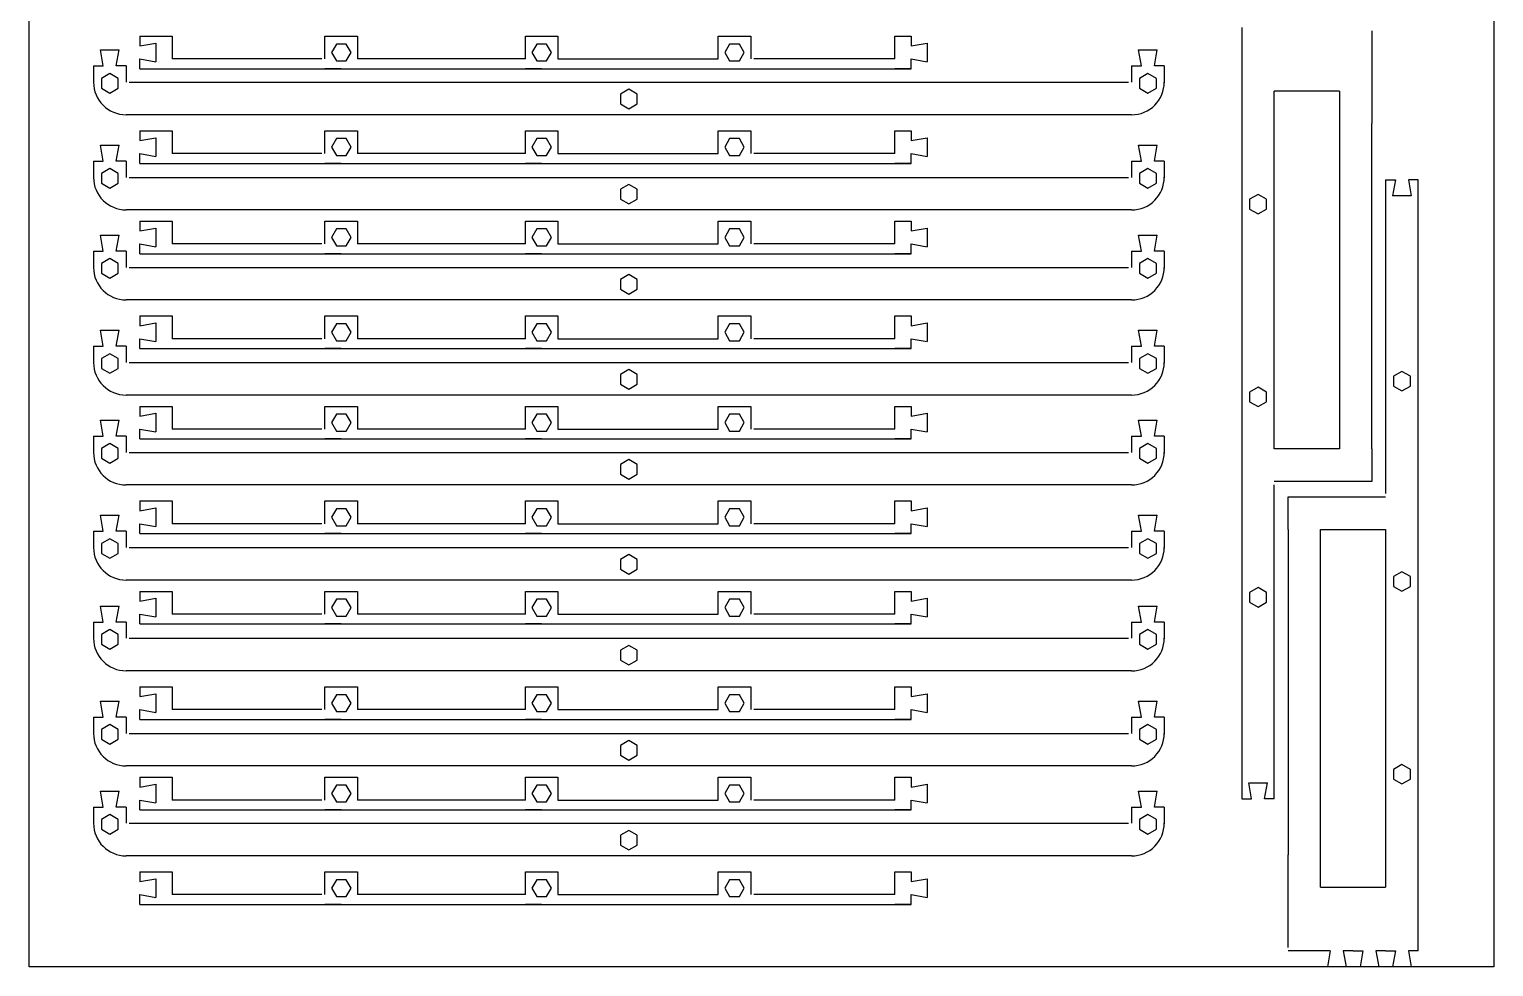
# Model space of a CAD drawing. Header units: centimetres. Extents: x -46 to 111, y -90 to 0.
# Drawn here: x 0 to 45, y -90 to -61.19 of the extents above; entities that cross this region are included whole.
import ezdxf

# ---------------------------------------------------------------- set-up
doc = ezdxf.new("R2010")
doc.units = ezdxf.units.CM

msp = doc.modelspace()

# ---------------------------------------------------------------- linework, layer by layer
for p, q in [((0, -90), (0, 0)), ((45, 0), (45, -90)), ((37.258, -61.135), (37.258, -84.835)), ((3.394, -61.397), (4.394, -61.397)), ((4.394, -61.397), (4.394, -62.097)), ((9.086, -62.097), (9.086, -61.397)), ((9.086, -61.397), (10.086, -61.397)), ((10.086, -61.397), (10.086, -62.097)), ((15.244, -62.097), (15.244, -61.397)), ((15.244, -61.397), (16.244, -61.397)), ((16.244, -61.397), (16.244, -62.097)), ((21.169, -62.097), (21.169, -61.397)), ((21.169, -61.397), (22.169, -61.397)), ((22.169, -61.397), (22.169, -62.097)), ((26.594, -62.097), (26.594, -61.397)), ((26.594, -61.397), (27.094, -61.397)), ((41.258, -61.235), (41.258, -64.085)), ((3.394, -62.397), (3.394, -62.097)), ((8.986, -62.097), (4.394, -62.097)), ((15.244, -62.097), (10.086, -62.097)), ((16.244, -62.097), (16.469, -62.097)), ((16.469, -62.097), (21.169, -62.097)), ((26.594, -62.097), (22.269, -62.097)), ((27.094, -62.397), (27.094, -62.097)), ((1.974, -62.313), (1.974, -62.813)), ((2.974, -62.313), (2.674, -62.313)), ((2.974, -62.313), (2.974, -62.813)), ((3.394, -62.397), (27.094, -62.397)), ((9.586, -62.397), (9.086, -62.397)), ((15.744, -62.397), (15.244, -62.397)), ((27.094, -62.397), (26.594, -62.397)), ((33.874, -62.313), (33.874, -62.813)), ((34.874, -62.313), (34.574, -62.313)), ((34.874, -62.313), (34.874, -62.832)), ((3.074, -62.813), (33.774, -62.813)), ((38.258, -74.085), (38.258, -63.085)), ((40.258, -63.085), (38.258, -63.085)), ((40.258, -63.085), (40.258, -74.085)), ((33.872, -63.813), (2.974, -63.813)), ((3.394, -64.306), (4.394, -64.306)), ((4.394, -64.306), (4.394, -65.006)), ((9.086, -65.006), (9.086, -64.306)), ((9.086, -64.306), (10.086, -64.306)), ((10.086, -64.306), (10.086, -65.006)), ((15.244, -65.006), (15.244, -64.306)), ((15.244, -64.306), (16.244, -64.306)), ((16.244, -64.306), (16.244, -65.006)), ((21.169, -65.006), (21.169, -64.306)), ((21.169, -64.306), (22.169, -64.306)), ((22.169, -64.306), (22.169, -65.006)), ((26.594, -65.006), (26.594, -64.306)), ((26.594, -64.306), (27.094, -64.306)), ((41.258, -73.085), (41.258, -64.085)), ((1.974, -65.236), (1.974, -65.736)), ((2.974, -65.236), (2.674, -65.236)), ((2.974, -65.236), (2.974, -65.736)), ((3.394, -65.306), (3.394, -65.006)), ((8.986, -65.006), (4.394, -65.006)), ((15.244, -65.006), (10.086, -65.006)), ((16.244, -65.006), (16.469, -65.006)), ((16.469, -65.006), (21.169, -65.006)), ((26.594, -65.006), (22.269, -65.006)), ((27.094, -65.306), (27.094, -65.006)), ((33.874, -65.236), (33.874, -65.736)), ((34.874, -65.236), (34.574, -65.236)), ((34.874, -65.236), (34.874, -65.754)), ((3.394, -65.306), (27.094, -65.306)), ((9.586, -65.306), (9.086, -65.306)), ((15.744, -65.306), (15.244, -65.306)), ((27.094, -65.306), (26.594, -65.306)), ((3.074, -65.736), (33.774, -65.736)), ((41.679, -65.808), (41.979, -65.808)), ((41.679, -65.808), (41.679, -75.458)), ((42.679, -89.508), (42.679, -65.808)), ((33.872, -66.736), (2.974, -66.736)), ((3.394, -67.084), (4.394, -67.084)), ((4.394, -67.084), (4.394, -67.784)), ((9.086, -67.784), (9.086, -67.084)), ((9.086, -67.084), (10.086, -67.084)), ((10.086, -67.084), (10.086, -67.784)), ((15.244, -67.784), (15.244, -67.084)), ((15.244, -67.084), (16.244, -67.084)), ((16.244, -67.084), (16.244, -67.784)), ((21.169, -67.784), (21.169, -67.084)), ((21.169, -67.084), (22.169, -67.084)), ((22.169, -67.084), (22.169, -67.784)), ((26.594, -67.784), (26.594, -67.084)), ((26.594, -67.084), (27.094, -67.084)), ((3.394, -68.084), (3.394, -67.784)), ((8.986, -67.784), (4.394, -67.784)), ((15.244, -67.784), (10.086, -67.784)), ((16.244, -67.784), (16.469, -67.784)), ((16.469, -67.784), (21.169, -67.784)), ((26.594, -67.784), (22.269, -67.784)), ((27.094, -68.084), (27.094, -67.784)), ((1.974, -68.004), (1.974, -68.504)), ((2.974, -68.004), (2.674, -68.004)), ((2.974, -68.004), (2.974, -68.504)), ((3.394, -68.084), (27.094, -68.084)), ((9.586, -68.084), (9.086, -68.084)), ((15.744, -68.084), (15.244, -68.084)), ((27.094, -68.084), (26.594, -68.084)), ((33.874, -68.004), (33.874, -68.504)), ((34.874, -68.004), (34.574, -68.004)), ((34.874, -68.004), (34.874, -68.523)), ((3.074, -68.504), (33.774, -68.504)), ((33.872, -69.504), (2.974, -69.504)), ((3.394, -69.998), (4.394, -69.998)), ((4.394, -69.998), (4.394, -70.698)), ((9.086, -70.698), (9.086, -69.998)), ((9.086, -69.998), (10.086, -69.998)), ((10.086, -69.998), (10.086, -70.698)), ((15.244, -70.698), (15.244, -69.998)), ((15.244, -69.998), (16.244, -69.998)), ((16.244, -69.998), (16.244, -70.698)), ((21.169, -70.698), (21.169, -69.998)), ((21.169, -69.998), (22.169, -69.998)), ((22.169, -69.998), (22.169, -70.698)), ((26.594, -70.698), (26.594, -69.998)), ((26.594, -69.998), (27.094, -69.998)), ((1.974, -70.927), (1.974, -71.427)), ((2.974, -70.927), (2.674, -70.927)), ((2.974, -70.927), (2.974, -71.427)), ((3.394, -70.998), (3.394, -70.698)), ((3.394, -70.998), (27.094, -70.998)), ((8.986, -70.698), (4.394, -70.698)), ((9.586, -70.998), (9.086, -70.998)), ((15.244, -70.698), (10.086, -70.698)), ((15.744, -70.998), (15.244, -70.998)), ((16.244, -70.698), (16.469, -70.698)), ((16.469, -70.698), (21.169, -70.698)), ((26.594, -70.698), (22.269, -70.698)), ((27.094, -70.998), (26.594, -70.998)), ((27.094, -70.998), (27.094, -70.698)), ((33.874, -70.927), (33.874, -71.427)), ((34.874, -70.927), (34.574, -70.927)), ((34.874, -70.927), (34.874, -71.446)), ((3.074, -71.427), (33.774, -71.427)), ((33.872, -72.427), (2.974, -72.427)), ((3.394, -72.776), (4.394, -72.776)), ((4.394, -72.776), (4.394, -73.476)), ((9.086, -73.476), (9.086, -72.776)), ((9.086, -72.776), (10.086, -72.776)), ((10.086, -72.776), (10.086, -73.476)), ((15.244, -73.476), (15.244, -72.776)), ((15.244, -72.776), (16.244, -72.776)), ((16.244, -72.776), (16.244, -73.476)), ((21.169, -73.476), (21.169, -72.776)), ((21.169, -72.776), (22.169, -72.776)), ((22.169, -72.776), (22.169, -73.476)), ((26.594, -73.476), (26.594, -72.776)), ((26.594, -72.776), (27.094, -72.776)), ((41.258, -74.085), (41.258, -73.085)), ((1.974, -73.691), (1.974, -74.191)), ((2.974, -73.691), (2.674, -73.691)), ((2.974, -73.691), (2.974, -74.191)), ((3.394, -73.776), (3.394, -73.476)), ((3.394, -73.776), (27.094, -73.776)), ((8.986, -73.476), (4.394, -73.476)), ((9.586, -73.776), (9.086, -73.776)), ((15.244, -73.476), (10.086, -73.476)), ((15.744, -73.776), (15.244, -73.776)), ((16.244, -73.476), (16.469, -73.476)), ((16.469, -73.476), (21.169, -73.476)), ((26.594, -73.476), (22.269, -73.476)), ((27.094, -73.776), (26.594, -73.776)), ((27.094, -73.776), (27.094, -73.476)), ((33.874, -73.691), (33.874, -74.191)), ((34.874, -73.691), (34.574, -73.691)), ((34.874, -73.691), (34.874, -74.21)), ((3.074, -74.191), (33.774, -74.191)), ((40.258, -74.085), (38.258, -74.085)), ((41.258, -74.085), (41.258, -75.085)), ((41.258, -75.085), (38.258, -75.085)), ((33.872, -75.191), (2.974, -75.191)), ((38.258, -84.835), (38.258, -75.185)), ((38.679, -76.558), (38.679, -75.558)), ((38.679, -75.558), (41.679, -75.558)), ((3.394, -75.684), (4.394, -75.684)), ((4.394, -75.684), (4.394, -76.384)), ((9.086, -76.384), (9.086, -75.684)), ((9.086, -75.684), (10.086, -75.684)), ((10.086, -75.684), (10.086, -76.384)), ((15.244, -76.384), (15.244, -75.684)), ((15.244, -75.684), (16.244, -75.684)), ((16.244, -75.684), (16.244, -76.384)), ((21.169, -76.384), (21.169, -75.684)), ((21.169, -75.684), (22.169, -75.684)), ((22.169, -75.684), (22.169, -76.384)), ((26.594, -76.384), (26.594, -75.684)), ((26.594, -75.684), (27.094, -75.684)), ((3.394, -76.684), (3.394, -76.384)), ((8.986, -76.384), (4.394, -76.384)), ((15.244, -76.384), (10.086, -76.384)), ((16.244, -76.384), (16.469, -76.384)), ((16.469, -76.384), (21.169, -76.384)), ((26.594, -76.384), (22.269, -76.384)), ((27.094, -76.684), (27.094, -76.384)), ((1.974, -76.614), (1.974, -77.114)), ((2.974, -76.614), (2.674, -76.614)), ((2.974, -76.614), (2.974, -77.114)), ((3.394, -76.684), (27.094, -76.684)), ((9.586, -76.684), (9.086, -76.684)), ((15.744, -76.684), (15.244, -76.684)), ((27.094, -76.684), (26.594, -76.684)), ((33.874, -76.614), (33.874, -77.114)), ((34.874, -76.614), (34.574, -76.614)), ((34.874, -76.614), (34.874, -77.132)), ((38.679, -76.558), (38.679, -77.558)), ((39.679, -87.558), (39.679, -76.558)), ((39.679, -76.558), (41.679, -76.558)), ((41.679, -76.558), (41.679, -87.558)), ((3.074, -77.114), (33.774, -77.114)), ((38.679, -77.558), (38.679, -86.558)), ((33.872, -78.114), (2.974, -78.114)), ((3.394, -78.462), (4.394, -78.462)), ((4.394, -78.462), (4.394, -79.162)), ((9.086, -79.162), (9.086, -78.462)), ((9.086, -78.462), (10.086, -78.462)), ((10.086, -78.462), (10.086, -79.162)), ((15.244, -79.162), (15.244, -78.462)), ((15.244, -78.462), (16.244, -78.462)), ((16.244, -78.462), (16.244, -79.162)), ((21.169, -79.162), (21.169, -78.462)), ((21.169, -78.462), (22.169, -78.462)), ((22.169, -78.462), (22.169, -79.162)), ((26.594, -79.162), (26.594, -78.462)), ((26.594, -78.462), (27.094, -78.462)), ((3.394, -79.462), (3.394, -79.162)), ((8.986, -79.162), (4.394, -79.162)), ((15.244, -79.162), (10.086, -79.162)), ((16.244, -79.162), (16.469, -79.162)), ((16.469, -79.162), (21.169, -79.162)), ((26.594, -79.162), (22.269, -79.162)), ((27.094, -79.462), (27.094, -79.162)), ((1.974, -79.405), (1.974, -79.905)), ((2.974, -79.405), (2.674, -79.405)), ((2.974, -79.405), (2.974, -79.905)), ((3.394, -79.462), (27.094, -79.462)), ((9.586, -79.462), (9.086, -79.462)), ((15.744, -79.462), (15.244, -79.462)), ((27.094, -79.462), (26.594, -79.462)), ((33.874, -79.405), (33.874, -79.905)), ((34.874, -79.405), (34.574, -79.405)), ((34.874, -79.405), (34.874, -79.924)), ((3.074, -79.905), (33.774, -79.905)), ((33.872, -80.905), (2.974, -80.905)), ((3.394, -81.398), (4.394, -81.398)), ((4.394, -81.398), (4.394, -82.098)), ((9.086, -82.098), (9.086, -81.398)), ((9.086, -81.398), (10.086, -81.398)), ((10.086, -81.398), (10.086, -82.098)), ((15.244, -82.098), (15.244, -81.398)), ((15.244, -81.398), (16.244, -81.398)), ((16.244, -81.398), (16.244, -82.098)), ((21.169, -82.098), (21.169, -81.398)), ((21.169, -81.398), (22.169, -81.398)), ((22.169, -81.398), (22.169, -82.098)), ((26.594, -82.098), (26.594, -81.398)), ((26.594, -81.398), (27.094, -81.398)), ((1.974, -82.328), (1.974, -82.828)), ((2.974, -82.328), (2.674, -82.328)), ((2.974, -82.328), (2.974, -82.828)), ((3.394, -82.398), (3.394, -82.098)), ((8.986, -82.098), (4.394, -82.098)), ((15.244, -82.098), (10.086, -82.098)), ((16.244, -82.098), (16.469, -82.098)), ((16.469, -82.098), (21.169, -82.098)), ((26.594, -82.098), (22.269, -82.098)), ((27.094, -82.398), (27.094, -82.098)), ((33.874, -82.328), (33.874, -82.828)), ((34.874, -82.328), (34.574, -82.328)), ((34.874, -82.328), (34.874, -82.847)), ((3.394, -82.398), (27.094, -82.398)), ((9.586, -82.398), (9.086, -82.398)), ((15.744, -82.398), (15.244, -82.398)), ((27.094, -82.398), (26.594, -82.398)), ((3.074, -82.828), (33.774, -82.828)), ((33.872, -83.828), (2.974, -83.828)), ((3.394, -84.176), (4.394, -84.176)), ((4.394, -84.176), (4.394, -84.876)), ((9.086, -84.876), (9.086, -84.176)), ((9.086, -84.176), (10.086, -84.176)), ((10.086, -84.176), (10.086, -84.876)), ((15.244, -84.876), (15.244, -84.176)), ((15.244, -84.176), (16.244, -84.176)), ((16.244, -84.176), (16.244, -84.876)), ((21.169, -84.876), (21.169, -84.176)), ((21.169, -84.176), (22.169, -84.176)), ((22.169, -84.176), (22.169, -84.876)), ((26.594, -84.876), (26.594, -84.176)), ((26.594, -84.176), (27.094, -84.176)), ((3.394, -85.176), (3.394, -84.876)), ((8.986, -84.876), (4.394, -84.876)), ((15.244, -84.876), (10.086, -84.876)), ((16.244, -84.876), (16.469, -84.876)), ((16.469, -84.876), (21.169, -84.876)), ((26.594, -84.876), (22.269, -84.876)), ((27.094, -85.176), (27.094, -84.876)), ((38.258, -84.835), (37.958, -84.835)), ((1.974, -85.092), (1.974, -85.592)), ((2.974, -85.092), (2.674, -85.092)), ((2.974, -85.092), (2.974, -85.592)), ((3.394, -85.176), (27.094, -85.176)), ((9.586, -85.176), (9.086, -85.176)), ((15.744, -85.176), (15.244, -85.176)), ((27.094, -85.176), (26.594, -85.176)), ((33.874, -85.092), (33.874, -85.592)), ((34.874, -85.092), (34.574, -85.092)), ((34.874, -85.092), (34.874, -85.61)), ((3.074, -85.592), (33.774, -85.592)), ((33.872, -86.592), (2.974, -86.592)), ((38.679, -89.408), (38.679, -86.558)), ((3.394, -87.085), (4.394, -87.085)), ((4.394, -87.085), (4.394, -87.785)), ((9.086, -87.785), (9.086, -87.085)), ((9.086, -87.085), (10.086, -87.085)), ((10.086, -87.085), (10.086, -87.785)), ((15.244, -87.785), (15.244, -87.085)), ((15.244, -87.085), (16.244, -87.085)), ((16.244, -87.085), (16.244, -87.785)), ((21.169, -87.785), (21.169, -87.085)), ((21.169, -87.085), (22.169, -87.085)), ((22.169, -87.085), (22.169, -87.785)), ((26.594, -87.785), (26.594, -87.085)), ((26.594, -87.085), (27.094, -87.085)), ((39.679, -87.558), (41.679, -87.558)), ((3.394, -88.085), (3.394, -87.785)), ((3.394, -88.085), (27.094, -88.085)), ((8.986, -87.785), (4.394, -87.785)), ((9.586, -88.085), (9.086, -88.085)), ((15.244, -87.785), (10.086, -87.785)), ((15.744, -88.085), (15.244, -88.085)), ((16.244, -87.785), (16.469, -87.785)), ((16.469, -87.785), (21.169, -87.785)), ((26.594, -87.785), (22.269, -87.785)), ((27.094, -88.085), (26.594, -88.085)), ((27.094, -88.085), (27.094, -87.785)), ((39.979, -89.508), (38.679, -89.508)), ((40.679, -89.508), (40.979, -89.508)), ((41.679, -89.508), (41.979, -89.508)), ((45, -90), (0, -90))]:
    msp.add_line(p, q)
for points in [[(3.394, -61.397), (3.394, -61.697), (3.886, -61.611), (3.886, -62.184)], [(27.094, -61.397), (27.094, -61.697), (27.586, -61.611), (27.586, -62.184)], [(1.974, -62.313), (2.274, -62.313), (2.187, -61.82), (2.761, -61.82)], [(2.674, -62.313), (2.761, -61.82)], [(3.394, -62.097), (3.886, -62.184)], [(27.094, -62.097), (27.586, -62.184)], [(33.874, -62.313), (34.174, -62.313), (34.087, -61.82), (34.661, -61.82)], [(34.574, -62.313), (34.661, -61.82)], [(3.394, -64.306), (3.394, -64.606), (3.886, -64.519), (3.886, -65.093)], [(27.094, -64.306), (27.094, -64.606), (27.586, -64.519), (27.586, -65.093)], [(1.974, -65.236), (2.274, -65.236), (2.187, -64.743), (2.761, -64.743)], [(2.674, -65.236), (2.761, -64.743)], [(33.874, -65.236), (34.174, -65.236), (34.087, -64.743), (34.661, -64.743)], [(34.574, -65.236), (34.661, -64.743)], [(3.394, -65.006), (3.886, -65.093)], [(27.094, -65.006), (27.586, -65.093)], [(41.979, -65.808), (41.892, -66.3)], [(42.679, -65.808), (42.379, -65.808), (42.466, -66.3), (41.892, -66.3)], [(3.394, -67.084), (3.394, -67.384), (3.886, -67.297), (3.886, -67.871)], [(27.094, -67.084), (27.094, -67.384), (27.586, -67.297), (27.586, -67.871)], [(1.974, -68.004), (2.274, -68.004), (2.187, -67.512), (2.761, -67.512)], [(2.674, -68.004), (2.761, -67.512)], [(3.394, -67.784), (3.886, -67.871)], [(27.094, -67.784), (27.586, -67.871)], [(33.874, -68.004), (34.174, -68.004), (34.087, -67.512), (34.661, -67.512)], [(34.574, -68.004), (34.661, -67.512)], [(3.394, -69.998), (3.394, -70.298), (3.886, -70.211), (3.886, -70.784)], [(27.094, -69.998), (27.094, -70.298), (27.586, -70.211), (27.586, -70.784)], [(1.974, -70.927), (2.274, -70.927), (2.187, -70.435), (2.761, -70.435)], [(2.674, -70.927), (2.761, -70.435)], [(33.874, -70.927), (34.174, -70.927), (34.087, -70.435), (34.661, -70.435)], [(34.574, -70.927), (34.661, -70.435)], [(3.394, -70.698), (3.886, -70.784)], [(27.094, -70.698), (27.586, -70.784)], [(3.394, -72.776), (3.394, -73.076), (3.886, -72.989), (3.886, -73.562)], [(27.094, -72.776), (27.094, -73.076), (27.586, -72.989), (27.586, -73.562)], [(1.974, -73.691), (2.274, -73.691), (2.187, -73.199), (2.761, -73.199)], [(2.674, -73.691), (2.761, -73.199)], [(33.874, -73.691), (34.174, -73.691), (34.087, -73.199), (34.661, -73.199)], [(34.574, -73.691), (34.661, -73.199)], [(3.394, -73.476), (3.886, -73.562)], [(27.094, -73.476), (27.586, -73.562)], [(3.394, -75.684), (3.394, -75.984), (3.886, -75.897), (3.886, -76.471)], [(27.094, -75.684), (27.094, -75.984), (27.586, -75.897), (27.586, -76.471)], [(1.974, -76.614), (2.274, -76.614), (2.187, -76.121), (2.761, -76.121)], [(2.674, -76.614), (2.761, -76.121)], [(3.394, -76.384), (3.886, -76.471)], [(27.094, -76.384), (27.586, -76.471)], [(33.874, -76.614), (34.174, -76.614), (34.087, -76.121), (34.661, -76.121)], [(34.574, -76.614), (34.661, -76.121)], [(3.394, -78.462), (3.394, -78.762), (3.886, -78.675), (3.886, -79.249)], [(27.094, -78.462), (27.094, -78.762), (27.586, -78.675), (27.586, -79.249)], [(1.974, -79.405), (2.274, -79.405), (2.187, -78.913), (2.761, -78.913)], [(2.674, -79.405), (2.761, -78.913)], [(3.394, -79.162), (3.886, -79.249)], [(27.094, -79.162), (27.586, -79.249)], [(33.874, -79.405), (34.174, -79.405), (34.087, -78.913), (34.661, -78.913)], [(34.574, -79.405), (34.661, -78.913)], [(3.394, -81.398), (3.394, -81.698), (3.886, -81.611), (3.886, -82.185)], [(27.094, -81.398), (27.094, -81.698), (27.586, -81.611), (27.586, -82.185)], [(1.974, -82.328), (2.274, -82.328), (2.187, -81.835), (2.761, -81.835)], [(2.674, -82.328), (2.761, -81.835)], [(33.874, -82.328), (34.174, -82.328), (34.087, -81.835), (34.661, -81.835)], [(34.574, -82.328), (34.661, -81.835)], [(3.394, -82.098), (3.886, -82.185)], [(27.094, -82.098), (27.586, -82.185)], [(1.974, -85.092), (2.274, -85.092), (2.187, -84.599), (2.761, -84.599)], [(2.674, -85.092), (2.761, -84.599)], [(3.394, -84.176), (3.394, -84.476), (3.886, -84.389), (3.886, -84.963)], [(27.094, -84.176), (27.094, -84.476), (27.586, -84.389), (27.586, -84.963)], [(33.874, -85.092), (34.174, -85.092), (34.087, -84.599), (34.661, -84.599)], [(34.574, -85.092), (34.661, -84.599)], [(37.258, -84.835), (37.558, -84.835), (37.471, -84.343), (38.044, -84.343)], [(37.958, -84.835), (38.044, -84.343)], [(3.394, -84.876), (3.886, -84.963)], [(27.094, -84.876), (27.586, -84.963)], [(3.394, -87.085), (3.394, -87.385), (3.886, -87.298), (3.886, -87.872)], [(27.094, -87.085), (27.094, -87.385), (27.586, -87.298), (27.586, -87.872)], [(3.394, -87.785), (3.886, -87.872)], [(27.094, -87.785), (27.586, -87.872)], [(39.979, -89.508), (39.892, -90)], [(40.679, -89.508), (40.379, -89.508), (40.466, -90), (39.892, -90)], [(40.979, -89.508), (40.892, -90)], [(41.679, -89.508), (41.379, -89.508), (41.466, -90), (40.892, -90)], [(41.979, -89.508), (41.892, -90)], [(42.679, -89.508), (42.379, -89.508), (42.466, -90), (41.892, -90)]]:
    msp.add_lwpolyline(points)
for points in [[(9.736, -62.157), (9.886, -61.897), (9.736, -61.638), (9.436, -61.638), (9.286, -61.897), (9.436, -62.157)], [(15.894, -62.157), (16.044, -61.897), (15.894, -61.638), (15.594, -61.638), (15.444, -61.897), (15.594, -62.157)], [(21.819, -62.157), (21.969, -61.897), (21.819, -61.638), (21.519, -61.638), (21.369, -61.897), (21.519, -62.157)], [(2.734, -62.694), (2.474, -62.544), (2.214, -62.694), (2.214, -62.994), (2.474, -63.144), (2.734, -62.994)], [(34.634, -62.694), (34.374, -62.544), (34.114, -62.694), (34.114, -62.994), (34.374, -63.144), (34.634, -62.994)], [(18.684, -63.181), (18.424, -63.031), (18.164, -63.181), (18.164, -63.481), (18.424, -63.631), (18.684, -63.481)], [(9.736, -65.066), (9.886, -64.806), (9.736, -64.546), (9.436, -64.546), (9.286, -64.806), (9.436, -65.066)], [(15.894, -65.066), (16.044, -64.806), (15.894, -64.546), (15.594, -64.546), (15.444, -64.806), (15.594, -65.066)], [(21.819, -65.066), (21.969, -64.806), (21.819, -64.546), (21.519, -64.546), (21.369, -64.806), (21.519, -65.066)], [(2.734, -65.617), (2.474, -65.467), (2.214, -65.617), (2.214, -65.917), (2.474, -66.067), (2.734, -65.917)], [(34.634, -65.617), (34.374, -65.467), (34.114, -65.617), (34.114, -65.917), (34.374, -66.067), (34.634, -65.917)], [(18.684, -66.104), (18.424, -65.954), (18.164, -66.104), (18.164, -66.404), (18.424, -66.554), (18.684, -66.404)], [(38.017, -66.41), (37.758, -66.26), (37.498, -66.41), (37.498, -66.71), (37.758, -66.86), (38.017, -66.71)], [(9.736, -67.844), (9.886, -67.584), (9.736, -67.324), (9.436, -67.324), (9.286, -67.584), (9.436, -67.844)], [(15.894, -67.844), (16.044, -67.584), (15.894, -67.324), (15.594, -67.324), (15.444, -67.584), (15.594, -67.844)], [(21.819, -67.844), (21.969, -67.584), (21.819, -67.324), (21.519, -67.324), (21.369, -67.584), (21.519, -67.844)], [(2.734, -68.385), (2.474, -68.235), (2.214, -68.385), (2.214, -68.685), (2.474, -68.835), (2.734, -68.685)], [(34.634, -68.385), (34.374, -68.235), (34.114, -68.385), (34.114, -68.685), (34.374, -68.835), (34.634, -68.685)], [(18.684, -68.873), (18.424, -68.723), (18.164, -68.873), (18.164, -69.173), (18.424, -69.323), (18.684, -69.173)], [(9.736, -70.757), (9.886, -70.498), (9.736, -70.238), (9.436, -70.238), (9.286, -70.498), (9.436, -70.757)], [(15.894, -70.757), (16.044, -70.498), (15.894, -70.238), (15.594, -70.238), (15.444, -70.498), (15.594, -70.757)], [(21.819, -70.757), (21.969, -70.498), (21.819, -70.238), (21.519, -70.238), (21.369, -70.498), (21.519, -70.757)], [(2.734, -71.308), (2.474, -71.158), (2.214, -71.308), (2.214, -71.608), (2.474, -71.758), (2.734, -71.608)], [(34.634, -71.308), (34.374, -71.158), (34.114, -71.308), (34.114, -71.608), (34.374, -71.758), (34.634, -71.608)], [(18.684, -71.796), (18.424, -71.646), (18.164, -71.796), (18.164, -72.096), (18.424, -72.246), (18.684, -72.096)], [(41.919, -72.15), (42.179, -72.3), (42.439, -72.15), (42.439, -71.85), (42.179, -71.7), (41.919, -71.85)], [(38.017, -72.335), (37.758, -72.185), (37.498, -72.335), (37.498, -72.635), (37.758, -72.785), (38.017, -72.635)], [(9.736, -73.535), (9.886, -73.276), (9.736, -73.016), (9.436, -73.016), (9.286, -73.276), (9.436, -73.535)], [(15.894, -73.535), (16.044, -73.276), (15.894, -73.016), (15.594, -73.016), (15.444, -73.276), (15.594, -73.535)], [(21.819, -73.535), (21.969, -73.276), (21.819, -73.016), (21.519, -73.016), (21.369, -73.276), (21.519, -73.535)], [(2.734, -74.072), (2.474, -73.922), (2.214, -74.072), (2.214, -74.372), (2.474, -74.522), (2.734, -74.372)], [(34.634, -74.072), (34.374, -73.922), (34.114, -74.072), (34.114, -74.372), (34.374, -74.522), (34.634, -74.372)], [(18.684, -74.559), (18.424, -74.409), (18.164, -74.559), (18.164, -74.859), (18.424, -75.009), (18.684, -74.859)], [(9.736, -76.444), (9.886, -76.184), (9.736, -75.924), (9.436, -75.924), (9.286, -76.184), (9.436, -76.444)], [(15.894, -76.444), (16.044, -76.184), (15.894, -75.924), (15.594, -75.924), (15.444, -76.184), (15.594, -76.444)], [(21.819, -76.444), (21.969, -76.184), (21.819, -75.924), (21.519, -75.924), (21.369, -76.184), (21.519, -76.444)], [(2.734, -76.995), (2.474, -76.845), (2.214, -76.995), (2.214, -77.295), (2.474, -77.445), (2.734, -77.295)], [(34.634, -76.995), (34.374, -76.845), (34.114, -76.995), (34.114, -77.295), (34.374, -77.445), (34.634, -77.295)], [(18.684, -77.482), (18.424, -77.332), (18.164, -77.482), (18.164, -77.782), (18.424, -77.932), (18.684, -77.782)], [(41.919, -78.308), (42.179, -78.458), (42.439, -78.308), (42.439, -78.008), (42.179, -77.858), (41.919, -78.008)], [(9.736, -79.222), (9.886, -78.962), (9.736, -78.702), (9.436, -78.702), (9.286, -78.962), (9.436, -79.222)], [(15.894, -79.222), (16.044, -78.962), (15.894, -78.702), (15.594, -78.702), (15.444, -78.962), (15.594, -79.222)], [(21.819, -79.222), (21.969, -78.962), (21.819, -78.702), (21.519, -78.702), (21.369, -78.962), (21.519, -79.222)], [(38.017, -78.493), (37.758, -78.343), (37.498, -78.493), (37.498, -78.793), (37.758, -78.943), (38.017, -78.793)], [(2.734, -79.786), (2.474, -79.636), (2.214, -79.786), (2.214, -80.086), (2.474, -80.236), (2.734, -80.086)], [(34.634, -79.786), (34.374, -79.636), (34.114, -79.786), (34.114, -80.086), (34.374, -80.236), (34.634, -80.086)], [(18.684, -80.273), (18.424, -80.123), (18.164, -80.273), (18.164, -80.573), (18.424, -80.723), (18.684, -80.573)], [(9.736, -82.158), (9.886, -81.898), (9.736, -81.638), (9.436, -81.638), (9.286, -81.898), (9.436, -82.158)], [(15.894, -82.158), (16.044, -81.898), (15.894, -81.638), (15.594, -81.638), (15.444, -81.898), (15.594, -82.158)], [(21.819, -82.158), (21.969, -81.898), (21.819, -81.638), (21.519, -81.638), (21.369, -81.898), (21.519, -82.158)], [(2.734, -82.709), (2.474, -82.559), (2.214, -82.709), (2.214, -83.009), (2.474, -83.159), (2.734, -83.009)], [(34.634, -82.709), (34.374, -82.559), (34.114, -82.709), (34.114, -83.009), (34.374, -83.159), (34.634, -83.009)], [(18.684, -83.196), (18.424, -83.046), (18.164, -83.196), (18.164, -83.496), (18.424, -83.646), (18.684, -83.496)], [(41.919, -84.233), (42.179, -84.383), (42.439, -84.233), (42.439, -83.933), (42.179, -83.783), (41.919, -83.933)], [(9.736, -84.936), (9.886, -84.676), (9.736, -84.416), (9.436, -84.416), (9.286, -84.676), (9.436, -84.936)], [(15.894, -84.936), (16.044, -84.676), (15.894, -84.416), (15.594, -84.416), (15.444, -84.676), (15.594, -84.936)], [(21.819, -84.936), (21.969, -84.676), (21.819, -84.416), (21.519, -84.416), (21.369, -84.676), (21.519, -84.936)], [(2.734, -85.473), (2.474, -85.323), (2.214, -85.473), (2.214, -85.773), (2.474, -85.923), (2.734, -85.773)], [(34.634, -85.473), (34.374, -85.323), (34.114, -85.473), (34.114, -85.773), (34.374, -85.923), (34.634, -85.773)], [(18.684, -85.96), (18.424, -85.81), (18.164, -85.96), (18.164, -86.26), (18.424, -86.41), (18.684, -86.26)], [(9.736, -87.845), (9.886, -87.585), (9.736, -87.325), (9.436, -87.325), (9.286, -87.585), (9.436, -87.845)], [(15.894, -87.845), (16.044, -87.585), (15.894, -87.325), (15.594, -87.325), (15.444, -87.585), (15.594, -87.845)], [(21.819, -87.845), (21.969, -87.585), (21.819, -87.325), (21.519, -87.325), (21.369, -87.585), (21.519, -87.845)]]:
    msp.add_lwpolyline(points, close=True)
for centre, major_axis, ratio, start_param, end_param in [((2.974, -62.813), (1, 0), 1, 3.141593, 4.712389), ((33.874, -62.822), (1, 0.01), 0.990491, 4.702925, 6.283185), ((2.974, -65.736), (1, 0), 1, 3.141593, 4.712389), ((33.874, -65.745), (1, 0.01), 0.990491, 4.702925, 6.283185), ((2.974, -68.504), (1, 0), 1, 3.141593, 4.712389), ((33.874, -68.514), (1, 0.01), 0.990491, 4.702925, 6.283185), ((2.974, -71.427), (1, 0), 1, 3.141593, 4.712389), ((33.874, -71.437), (1, 0.01), 0.990491, 4.702925, 6.283185), ((2.974, -74.191), (1, 0), 1, 3.141593, 4.712389), ((33.874, -74.2), (1, 0.01), 0.990491, 4.702925, 6.283185), ((2.974, -77.114), (1, 0), 1, 3.141593, 4.712389), ((33.874, -77.123), (1, 0.01), 0.990491, 4.702925, 6.283185), ((2.974, -79.905), (1, 0), 1, 3.141593, 4.712389), ((33.874, -79.915), (1, 0.01), 0.990491, 4.702925, 6.283185), ((2.974, -82.828), (1, 0), 1, 3.141593, 4.712389), ((33.874, -82.837), (1, 0.01), 0.990491, 4.702925, 6.283185), ((2.974, -85.592), (1, 0), 1, 3.141593, 4.712389), ((33.874, -85.601), (1, 0.01), 0.990491, 4.702925, 6.283185)]:
    msp.add_ellipse(centre, major_axis=major_axis, ratio=ratio, start_param=start_param, end_param=end_param)

doc.saveas('drawing.dxf')
